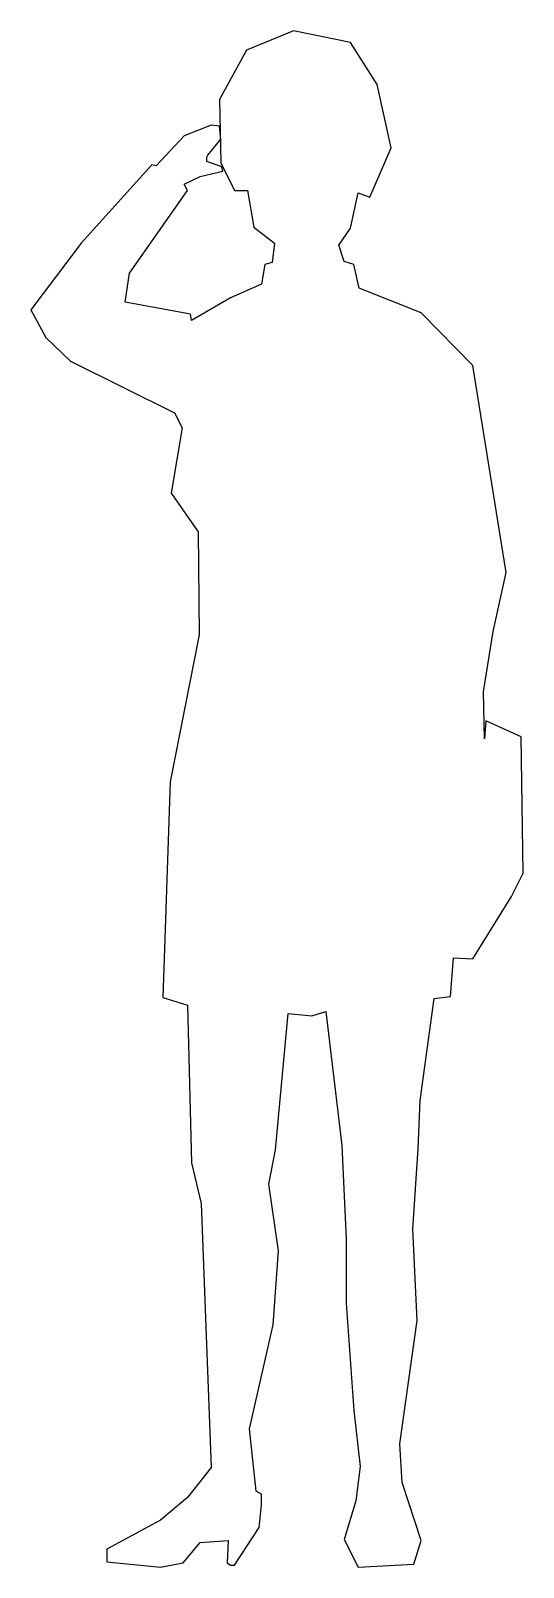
# Model space of a CAD drawing. Extents: x -12407 to -11857, y -4479 to -2764.
import ezdxf

# ---------------------------------------------------------------- set-up
doc = ezdxf.new("R2010")
doc.units = 0
doc.layers.get('0').update_dxf_attribs({"linetype": 'CONTINUOUS'})

msp = doc.modelspace()

# ---------------------------------------------------------------- linework, layer by layer
at = {"color": 0}
for points in [[(-12050.1, -2776.8), (-12113.6, -2763.6), (-12166.3, -2785.2), (-12196.2, -2840.3), (-12195, -2910.9), (-12179.5, -2942.1), (-12165.1, -2942.1), (-12157.9, -2982.8), (-12135.1, -3000.7), (-12137.5, -3022.3), (-12145.9, -3024.7), (-12149.5, -3046.3), (-12184.2, -3061.8), (-12227.4, -3087), (-12228.6, -3079.8), (-12301.6, -3066.6), (-12296.8, -3034.3), (-12232.1, -2942.1), (-12235.7, -2934.9), (-12217.8, -2926.5), (-12192.6, -2920.5), (-12193.8, -2915.7), (-12210.6, -2909.7), (-12210.6, -2904.9), (-12209.4, -2902.5), (-12195, -2884.6), (-12196.2, -2870.2), (-12205.8, -2869), (-12235.7, -2881), (-12266.9, -2914.5), (-12271.7, -2913.3), (-12350.7, -3000.7), (-12407, -3075), (-12390.2, -3106.1), (-12362.7, -3132.5), (-12246.5, -3190), (-12238.1, -3206.7), (-12250.1, -3279.8), (-12220.2, -3322.9), (-12219, -3437.8), (-12251.3, -3601.9), (-12259.7, -3842.6), (-12232.1, -3851), (-12227.4, -4027), (-12216.6, -4072.5), (-12205.8, -4367.1), (-12232.1, -4400.7), (-12262.1, -4425.8), (-12322, -4458.2), (-12322, -4472.5), (-12262.1, -4478.5), (-12236.9, -4473.7), (-12217.8, -4451), (-12186.6, -4448.6), (-12187.8, -4473.7), (-12184.2, -4476.1), (-12179.5, -4476.1), (-12151.9, -4434.2), (-12149.5, -4409.1), (-12149.5, -4397.1), (-12155.5, -4393.5), (-12162.7, -4324), (-12136.3, -4207.9), (-12130.4, -4125.2), (-12141.1, -4051), (-12133.9, -4012.7), (-12119.6, -3860.6), (-12093.2, -3863), (-12077.7, -3858.2), (-12059.7, -4007.9), (-12057.3, -4064.2), (-12054.9, -4112.1), (-12054.9, -4183.9), (-12046.5, -4303.7), (-12039.3, -4365.9), (-12044.1, -4404.3), (-12057.3, -4447.4), (-12041.7, -4478.5), (-11979.5, -4474.9), (-11971.1, -4448.6), (-11992.6, -4383.9), (-11995, -4340.8), (-11975.9, -4203.1), (-11980.7, -4101.3), (-11974.7, -4011.5), (-11972.3, -3957.6), (-11956.7, -3843.8), (-11938.7, -3841.4), (-11935.2, -3798.3), (-11913.6, -3799.5), (-11870.5, -3730), (-11857.3, -3703.7), (-11859.7, -3551.6), (-11899.2, -3533.7), (-11900.4, -3554), (-11901.6, -3501.3), (-11890.8, -3434.3), (-11876.5, -3368.4), (-11913.6, -3137.3), (-11971.1, -3078.6), (-12040.5, -3051), (-12046.5, -3024.7), (-12057.3, -3021.1), (-12063.3, -3003.1), (-12050.1, -2984), (-12041.7, -2944.5), (-12028.6, -2949.3), (-12004.6, -2894.2), (-12020.2, -2823.5), (-12050.1, -2776.8)], [(-12050.1, -2776.8), (-12113.6, -2763.6), (-12166.3, -2785.2), (-12196.2, -2840.3), (-12195, -2910.9), (-12179.5, -2942.1), (-12165.1, -2942.1), (-12157.9, -2982.8), (-12135.1, -3000.7), (-12137.5, -3022.3), (-12145.9, -3024.7), (-12149.5, -3046.3), (-12184.2, -3061.8), (-12227.4, -3087), (-12228.6, -3079.8), (-12301.6, -3066.6), (-12296.8, -3034.3), (-12232.1, -2942.1), (-12235.7, -2934.9), (-12217.8, -2926.5), (-12192.6, -2920.5), (-12193.8, -2915.7), (-12210.6, -2909.7), (-12210.6, -2904.9), (-12209.4, -2902.5), (-12195, -2884.6), (-12196.2, -2870.2), (-12205.8, -2869), (-12235.7, -2881), (-12266.9, -2914.5), (-12271.7, -2913.3), (-12350.7, -3000.7), (-12407, -3075), (-12390.2, -3106.1), (-12362.7, -3132.5), (-12246.5, -3190), (-12238.1, -3206.7), (-12250.1, -3279.8), (-12220.2, -3322.9), (-12219, -3437.8), (-12251.3, -3601.9), (-12259.7, -3842.6), (-12232.1, -3851), (-12227.4, -4027), (-12216.6, -4072.5), (-12205.8, -4367.1), (-12232.1, -4400.7), (-12262.1, -4425.8), (-12322, -4458.2), (-12322, -4472.5), (-12262.1, -4478.5), (-12236.9, -4473.7), (-12217.8, -4451), (-12186.6, -4448.6), (-12187.8, -4473.7), (-12184.2, -4476.1), (-12179.5, -4476.1), (-12151.9, -4434.2), (-12149.5, -4409.1), (-12149.5, -4397.1), (-12155.5, -4393.5), (-12162.7, -4324), (-12136.3, -4207.9), (-12130.4, -4125.2), (-12141.1, -4051), (-12133.9, -4012.7), (-12119.6, -3860.6), (-12093.2, -3863), (-12077.7, -3858.2), (-12059.7, -4007.9), (-12057.3, -4064.2), (-12054.9, -4112.1), (-12054.9, -4183.9), (-12046.5, -4303.7), (-12039.3, -4365.9), (-12044.1, -4404.3), (-12057.3, -4447.4), (-12041.7, -4478.5), (-11979.5, -4474.9), (-11971.1, -4448.6), (-11992.6, -4383.9), (-11995, -4340.8), (-11975.9, -4203.1), (-11980.7, -4101.3), (-11974.7, -4011.5), (-11972.3, -3957.6), (-11956.7, -3843.8), (-11938.7, -3841.4), (-11935.2, -3798.3), (-11913.6, -3799.5), (-11870.5, -3730), (-11857.3, -3703.7), (-11859.7, -3551.6), (-11899.2, -3533.7), (-11900.4, -3554), (-11901.6, -3501.3), (-11890.8, -3434.3), (-11876.5, -3368.4), (-11913.6, -3137.3), (-11971.1, -3078.6), (-12040.5, -3051), (-12046.5, -3024.7), (-12057.3, -3021.1), (-12063.3, -3003.1), (-12050.1, -2984), (-12041.7, -2944.5), (-12028.6, -2949.3), (-12004.6, -2894.2), (-12020.2, -2823.5), (-12050.1, -2776.8), (-12050.1, -2776.8)]]:
    msp.add_lwpolyline(points, dxfattribs=at)

doc.saveas('drawing.dxf')
